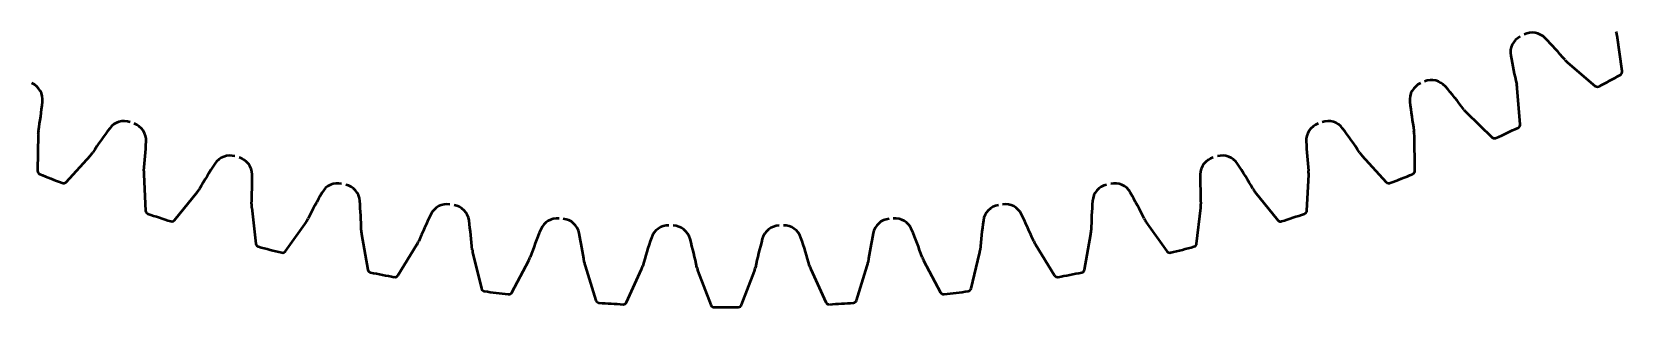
# Model space of a CAD drawing. Header units: millimetres. Extents: x -1 to 474, y -1 to 306.
# Drawn here: x 108.4 to 174.8, y 76.2 to 87.7 of the extents above; entities that cross this region are included whole.
import ezdxf

# ---------------------------------------------------------------- set-up
doc = ezdxf.new("R2010")
doc.units = ezdxf.units.MM
doc.layers.add('vis', color=1, linetype='Continuous', lineweight=50)

msp = doc.modelspace()

# ---------------------------------------------------------------- linework, layer by layer
at = {"layer": 'vis'}
for p, q in [((174.769, 86.053), (174.559, 87.553)), ((172.495, 86.418), (173.648, 85.437)), ((170.511, 83.838), (170.395, 85.348)), ((168.264, 84.345), (169.353, 83.294)), ((108.699, 83.409), (108.679, 81.895)), ((166.121, 81.895), (166.101, 83.409)), ((109.868, 81.424), (110.889, 82.542)), ((163.911, 82.542), (164.932, 81.424)), ((113.106, 81.744), (113.181, 80.231)), ((161.619, 80.231), (161.694, 81.744)), ((114.397, 79.836), (115.347, 81.016)), ((159.453, 81.016), (160.403, 79.836)), ((117.61, 80.358), (117.779, 78.854)), ((157.021, 78.854), (157.19, 80.358)), ((119.018, 78.535), (119.892, 79.772)), ((154.908, 79.772), (155.782, 78.535)), ((122.191, 79.258), (122.455, 77.767)), ((152.345, 77.767), (152.609, 79.258)), ((123.711, 77.528), (124.505, 78.817)), ((126.832, 78.448), (127.189, 76.977)), ((147.611, 76.977), (147.968, 78.448)), ((150.295, 78.817), (151.089, 77.528)), ((128.458, 76.816), (129.17, 78.153)), ((131.516, 77.931), (131.964, 76.485)), ((133.241, 76.405), (133.867, 77.783)), ((136.222, 77.709), (136.761, 76.294)), ((138.039, 76.294), (138.578, 77.709)), ((140.933, 77.783), (141.559, 76.405)), ((142.836, 76.485), (143.284, 77.931)), ((145.63, 78.153), (146.342, 76.816))]:
    msp.add_line(p, q, dxfattribs=at)
for points in [[(174.693, 85.906), (174.731, 85.936), (174.758, 85.977), (174.77, 86.025), (174.769, 86.053)], [(173.648, 85.437), (173.693, 85.412), (173.743, 85.404), (173.793, 85.413), (173.814, 85.422)], [(170.426, 83.696), (170.466, 83.724), (170.494, 83.763), (170.509, 83.81), (170.511, 83.838)], [(169.353, 83.294), (169.396, 83.266), (169.446, 83.255), (169.496, 83.261), (169.517, 83.269)], [(108.679, 81.895), (108.688, 81.845), (108.714, 81.801), (108.752, 81.768), (108.772, 81.758)], [(166.028, 81.758), (166.069, 81.784), (166.101, 81.821), (166.118, 81.867), (166.121, 81.895)], [(109.706, 81.389), (109.754, 81.379), (109.802, 81.385), (109.846, 81.406), (109.868, 81.424)], [(164.932, 81.424), (164.973, 81.394), (165.022, 81.38), (165.073, 81.382), (165.094, 81.389)], [(113.181, 80.231), (113.194, 80.182), (113.222, 80.14), (113.263, 80.11), (113.283, 80.101)], [(114.238, 79.791), (114.286, 79.784), (114.334, 79.792), (114.377, 79.816), (114.397, 79.836)], [(160.403, 79.836), (160.441, 79.804), (160.489, 79.786), (160.54, 79.785), (160.562, 79.791)], [(161.517, 80.101), (161.56, 80.124), (161.593, 80.159), (161.614, 80.203), (161.619, 80.231)], [(117.779, 78.854), (117.795, 78.805), (117.826, 78.765), (117.868, 78.737), (117.889, 78.73)], [(118.862, 78.48), (118.91, 78.476), (118.958, 78.488), (118.999, 78.514), (119.018, 78.535)], [(155.782, 78.535), (155.819, 78.501), (155.866, 78.48), (155.916, 78.476), (155.938, 78.48)], [(156.911, 78.73), (156.955, 78.75), (156.991, 78.783), (157.014, 78.826), (157.021, 78.854)], [(122.455, 77.767), (122.473, 77.72), (122.507, 77.682), (122.551, 77.657), (122.573, 77.651)], [(152.227, 77.651), (152.273, 77.668), (152.311, 77.699), (152.337, 77.74), (152.345, 77.767)], [(123.559, 77.463), (123.608, 77.462), (123.654, 77.476), (123.693, 77.505), (123.711, 77.528)], [(127.189, 76.977), (127.211, 76.931), (127.247, 76.894), (127.292, 76.872), (127.314, 76.868)], [(147.486, 76.868), (147.533, 76.882), (147.572, 76.91), (147.601, 76.95), (147.611, 76.977)], [(151.089, 77.528), (151.123, 77.491), (151.169, 77.467), (151.219, 77.46), (151.241, 77.463)], [(128.31, 76.742), (128.359, 76.744), (128.404, 76.762), (128.442, 76.793), (128.458, 76.816)], [(131.964, 76.485), (131.988, 76.441), (132.027, 76.406), (132.073, 76.387), (132.096, 76.384)], [(133.098, 76.321), (133.146, 76.326), (133.19, 76.347), (133.226, 76.38), (133.241, 76.405)], [(136.761, 76.294), (136.787, 76.251), (136.828, 76.22), (136.876, 76.203), (136.898, 76.202)], [(137.902, 76.202), (137.95, 76.21), (137.993, 76.233), (138.026, 76.269), (138.039, 76.294)], [(141.559, 76.405), (141.589, 76.364), (141.631, 76.335), (141.68, 76.322), (141.702, 76.321)], [(142.704, 76.384), (142.752, 76.395), (142.793, 76.421), (142.824, 76.459), (142.836, 76.485)], [(146.342, 76.816), (146.374, 76.777), (146.418, 76.751), (146.467, 76.741), (146.49, 76.742)]]:
    msp.add_lwpolyline(points, dxfattribs=at)
for centre, radius, start, end in [((171.018, 86.918), 0.75, 43.8924, 117.06955), ((173.331, 87.343), 1.247, 9.69996, 16.87508), ((170.859, 86.836), 0.75, 116.93045, 190.1076), ((155.545, 72.031), 22.222, 40.72488, 43.8924), ((191.998, 90.605), 22.222, 190.1076, 193.27512), ((173.331, 87.343), 1.247, 220.72492, 227.90004), ((166.822, 84.937), 0.75, 40.2924, 113.46955), ((137.4, 152.7), 76.5, 298.42406, 299.17594), ((108.143, 84.865), 0.75, 353.4924, 66.66955), ((166.657, 84.865), 0.75, 113.33045, 186.5076), ((150.444, 71.051), 22.222, 37.12488, 40.2924), ((169.156, 85.215), 1.247, 6.09996, 13.27508), ((86.809, 87.299), 22.222, 350.32488, 353.4924), ((187.991, 87.299), 22.222, 186.5076, 189.67512), ((169.156, 85.215), 1.247, 217.12492, 224.30004), ((129.509, 70.393), 22.222, 143.3076, 146.47512), ((112.291, 83.223), 0.75, 70.13045, 143.3076), ((112.46, 83.162), 0.75, 357.0924, 70.26955), ((162.34, 83.162), 0.75, 109.73045, 182.9076), ((162.509, 83.223), 0.75, 36.6924, 109.86955), ((145.291, 70.393), 22.222, 33.52488, 36.6924), ((137.4, 152.7), 76.5, 294.82406, 295.57594), ((109.944, 83.355), 1.247, 170.32492, 177.50004), ((91.016, 84.251), 22.222, 353.92488, 357.0924), ((183.784, 84.251), 22.222, 182.9076, 186.07512), ((164.856, 83.355), 1.247, 2.49996, 9.67508), ((109.944, 83.355), 1.247, 319.29996, 326.47508), ((116.703, 81.783), 0.75, 73.73045, 146.9076), ((116.876, 81.733), 0.75, 0.6924, 73.86955), ((157.924, 81.733), 0.75, 106.13045, 179.3076), ((158.097, 81.783), 0.75, 33.0924, 106.26955), ((164.856, 83.355), 1.247, 213.52492, 220.70004), ((137.4, 152.7), 76.5, 248.02406, 248.77594), ((114.353, 81.768), 1.247, 173.92492, 181.10004), ((134.693, 70.06), 22.222, 146.9076, 150.07512), ((95.405, 81.474), 22.222, 357.52488, 0.6924), ((179.395, 81.474), 22.222, 179.3076, 182.47512), ((140.107, 70.06), 22.222, 29.92488, 33.0924), ((160.447, 81.768), 1.247, 358.89996, 6.07508), ((137.4, 152.7), 76.5, 291.22406, 291.97594), ((114.353, 81.768), 1.247, 322.89996, 330.07508), ((139.887, 70.053), 22.222, 150.5076, 153.67512), ((121.197, 80.624), 0.75, 77.33045, 150.5076), ((121.372, 80.585), 0.75, 4.2924, 77.46955), ((153.428, 80.585), 0.75, 102.53045, 175.7076), ((153.603, 80.624), 0.75, 29.4924, 102.66955), ((134.913, 70.053), 22.222, 26.32488, 29.4924), ((160.447, 81.768), 1.247, 209.92492, 217.10004), ((118.852, 80.46), 1.247, 177.52492, 184.70004), ((99.96, 78.978), 22.222, 1.12488, 4.2924), ((125.755, 79.749), 0.75, 80.93045, 154.1076), ((125.932, 79.721), 0.75, 7.8924, 81.06955), ((148.868, 79.721), 0.75, 98.93045, 172.1076), ((149.045, 79.749), 0.75, 25.8924, 99.06955), ((174.84, 78.978), 22.222, 175.7076, 178.87512), ((155.948, 80.46), 1.247, 355.29996, 2.47508), ((137.4, 152.7), 76.5, 251.62406, 252.37594), ((118.852, 80.46), 1.247, 326.49996, 333.67508), ((145.072, 70.372), 22.222, 154.1076, 157.27512), ((104.663, 76.772), 22.222, 4.72488, 7.8924), ((130.358, 79.161), 0.75, 84.53045, 157.7076), ((130.537, 79.144), 0.75, 11.4924, 84.66955), ((134.99, 78.864), 0.75, 88.13045, 161.3076), ((135.169, 78.859), 0.75, 15.0924, 88.26955), ((139.631, 78.859), 0.75, 91.73045, 164.9076), ((139.81, 78.864), 0.75, 18.6924, 91.86955), ((144.263, 79.144), 0.75, 95.33045, 168.5076), ((144.442, 79.161), 0.75, 22.2924, 95.46955), ((170.137, 76.772), 22.222, 172.1076, 175.27512), ((129.728, 70.372), 22.222, 22.72488, 25.8924), ((155.948, 80.46), 1.247, 206.32492, 213.50004), ((137.4, 152.7), 76.5, 287.62406, 288.37594), ((123.425, 79.438), 1.247, 181.12492, 188.30004), ((123.425, 79.438), 1.247, 330.09996, 337.27508), ((150.226, 71.016), 22.222, 157.7076, 160.87512), ((109.495, 74.866), 22.222, 8.32488, 11.4924), ((155.33, 71.983), 22.222, 161.3076, 164.47512), ((114.438, 73.268), 22.222, 11.92488, 15.0924), ((160.362, 73.268), 22.222, 164.9076, 168.07512), ((119.47, 71.983), 22.222, 15.52488, 18.6924), ((165.305, 74.866), 22.222, 168.5076, 171.67512), ((124.574, 71.016), 22.222, 19.12488, 22.2924), ((151.375, 79.438), 1.247, 202.72492, 209.90004), ((151.375, 79.438), 1.247, 351.69996, 358.87508), ((137.4, 152.7), 76.5, 255.22406, 255.97594), ((128.052, 78.705), 1.247, 184.72492, 191.90004), ((128.052, 78.705), 1.247, 333.69996, 340.87508), ((146.748, 78.705), 1.247, 199.12492, 206.30004), ((146.748, 78.705), 1.247, 348.09996, 355.27508), ((137.4, 152.7), 76.5, 284.02406, 284.77594), ((137.4, 152.7), 76.5, 258.82406, 259.57594), ((132.717, 78.264), 1.247, 188.32492, 195.50004), ((132.717, 78.264), 1.247, 337.29996, 344.47508), ((137.4, 78.117), 1.247, 191.92492, 199.10004), ((137.4, 78.117), 1.247, 340.89996, 348.07508), ((142.083, 78.264), 1.247, 195.52492, 202.70004), ((142.083, 78.264), 1.247, 344.49996, 351.67508), ((137.4, 152.7), 76.5, 280.42406, 281.17594), ((137.4, 152.7), 76.5, 262.42406, 263.17594), ((137.4, 152.7), 76.5, 266.02406, 266.77594), ((137.4, 152.7), 76.5, 273.22406, 273.97594), ((137.4, 152.7), 76.5, 276.82406, 277.57594), ((137.4, 152.7), 76.5, 269.62406, 270.37594)]:
    msp.add_arc(centre, radius, start, end, dxfattribs=at)

doc.saveas('drawing.dxf')
